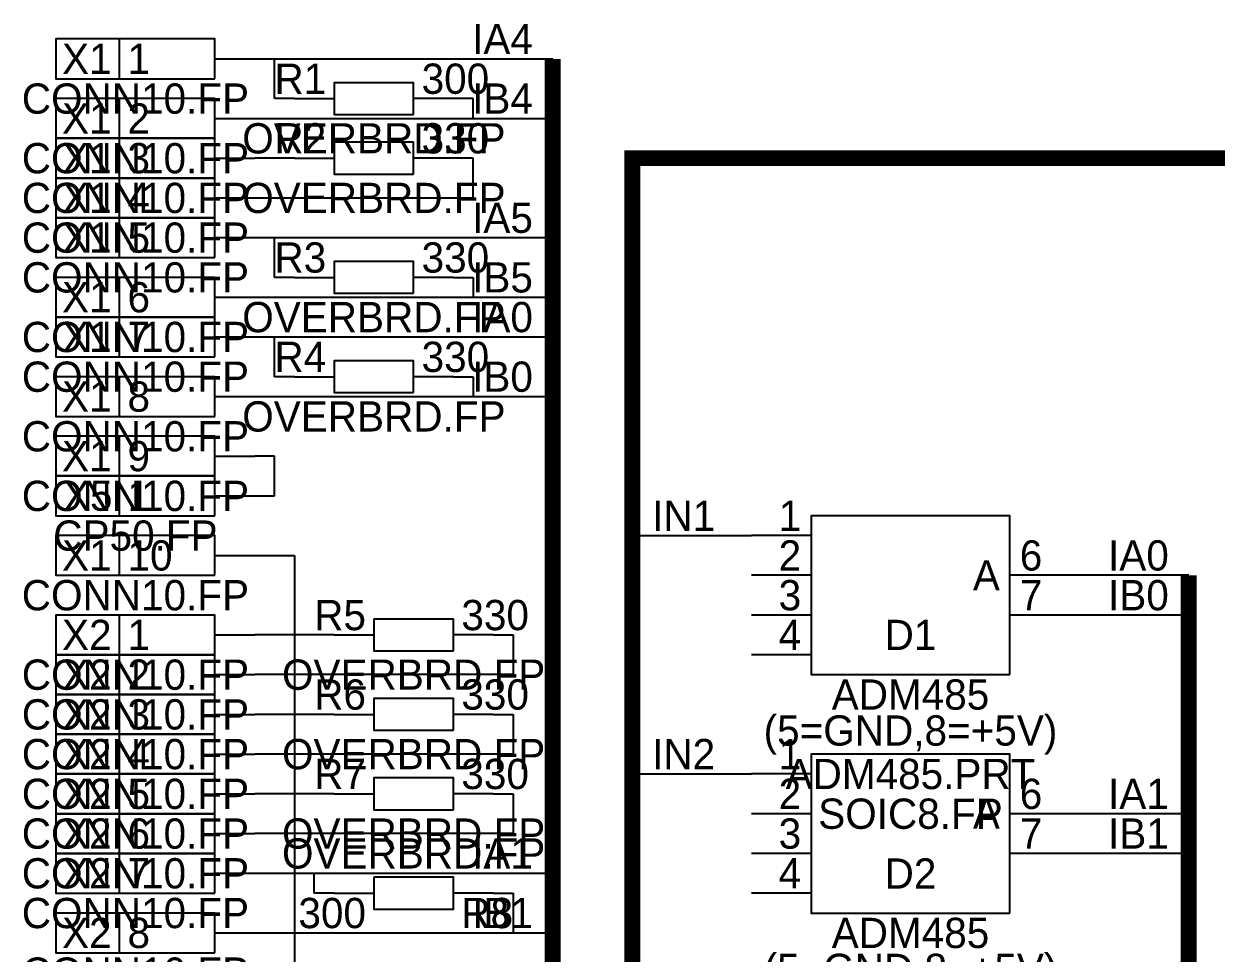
# Model space of a CAD drawing. Extents: x -58.7 to 9.4, y -27 to 10.4.
# Drawn here: x -58.65 to -43.65, y -1.26 to 10.44 of the extents above; entities that cross this region are included whole.
import ezdxf
from ezdxf.enums import TextEntityAlignment as Align

# ---------------------------------------------------------------- set-up
doc = ezdxf.new("R2010")
doc.units = 0
doc.layers.get('0').update_dxf_attribs({"color": 1, "linetype": 'CONTINUOUS'})
for name, color, linetype in [('ATTR', 6, 'CONTINUOUS'), ('BUS', 1, 'CONTINUOUS'), ('DEVICE', 5, 'CONTINUOUS'), ('GATE', 2, 'CONTINUOUS'), ('NETNAM', 4, 'CONTINUOUS'), ('PINNAM', 6, 'CONTINUOUS'), ('PINNUM', 1, 'CONTINUOUS'), ('REFDES', 2, 'CONTINUOUS'), ('WIRES', 1, 'CONTINUOUS')]:
    doc.layers.add(name, color=color, linetype=linetype)

# ---------------------------------------------------------------- blocks, each defined once
blk = doc.blocks.new('UN00000208')
at = {"layer": 'WIRES', "linetype": 'CONTINUOUS'}
for p, q in [((-55.5, 5), (-55.75, 5)), ((-55.5, 4.5), (-55.5, 5)), ((-55.75, 4.5), (-55.5, 4.5))]:
    blk.add_line(p, q, dxfattribs=at)
at = {"flags": 9}
blk.add_attdef('OBJECT', (0, 0), '', height=0.025, dxfattribs=at)
blk = doc.blocks.new('UN00000183')
at = {"layer": 'WIRES', "linetype": 'CONTINUOUS'}
for p, q in [((-52.75, 0.75), (-52.5, 0.75)), ((-52.5, 0.75), (-52.5, 0.25)), ((-52.5, 0.25), (-55.75, 0.25))]:
    blk.add_line(p, q, dxfattribs=at)
at = {"flags": 9}
blk.add_attdef('OBJECT', (0, 0), '', height=0.025, dxfattribs=at)
blk = doc.blocks.new('UN00000182')
at = {"layer": 'WIRES', "linetype": 'CONTINUOUS'}
for p, q in [((-52.75, 1.75), (-52.5, 1.75)), ((-52.5, 1.75), (-52.5, 1.25)), ((-52.5, 1.25), (-55.75, 1.25))]:
    blk.add_line(p, q, dxfattribs=at)
at = {"flags": 9}
blk.add_attdef('OBJECT', (0, 0), '', height=0.025, dxfattribs=at)
blk = doc.blocks.new('UN00000181')
at = {"layer": 'WIRES', "linetype": 'CONTINUOUS'}
for p, q in [((-52.75, 2.75), (-52.5, 2.75)), ((-52.5, 2.75), (-52.5, 2.25)), ((-52.5, 2.25), (-55.75, 2.25))]:
    blk.add_line(p, q, dxfattribs=at)
at = {"flags": 9}
blk.add_attdef('OBJECT', (0, 0), '', height=0.025, dxfattribs=at)
blk = doc.blocks.new('UN00000178')
at = {"layer": 'WIRES', "linetype": 'CONTINUOUS'}
blk.add_line((-54.75, 0.75), (-55.75, 0.75), dxfattribs=at)
at = {"flags": 9}
blk.add_attdef('OBJECT', (0, 0), '', height=0.025, dxfattribs=at)
blk = doc.blocks.new('UN00000175')
at = {"layer": 'WIRES', "linetype": 'CONTINUOUS'}
for p, q in [((-53, 8.75), (-53.25, 8.75)), ((-53, 8.25), (-53, 8.75)), ((-55.75, 8.25), (-53, 8.25))]:
    blk.add_line(p, q, dxfattribs=at)
at = {"flags": 9}
blk.add_attdef('OBJECT', (0, 0), '', height=0.025, dxfattribs=at)
blk = doc.blocks.new('IB4')
at = {"layer": 'WIRES', "linetype": 'CONTINUOUS'}
for p, q in [((-53, 9.5), (-53.25, 9.5)), ((-53, 9.25), (-53, 9.5)), ((-55.75, 9.25), (-53, 9.25)), ((-53, 9.25), (-52, 9.25)), ((-44, -9), (-45.5, -9))]:
    blk.add_line(p, q, dxfattribs=at)
at = {"flags": 9}
blk.add_attdef('OBJECT', (0, 0), '', height=0.025, dxfattribs=at)
at = {"layer": 'NETNAM'}
for p in [(-52.25, 9.5), (-44.25, -8.75)]:
    blk.add_text('IB4', height=0.381, dxfattribs=at).set_placement(p, align=Align.MIDDLE_RIGHT)
blk = doc.blocks.new('GND')
at = {"layer": 'WIRES', "linetype": 'CONTINUOUS'}
for p, q in [((-55.75, 3.75), (-55.25, 3.75)), ((-55.25, 3.75), (-55.25, -0.75)), ((-55.25, -0.75), (-55.25, -3))]:
    blk.add_line(p, q, dxfattribs=at)
at = {"flags": 9}
blk.add_attdef('OBJECT', (0, 0), '', height=0.025, dxfattribs=at)
blk = doc.blocks.new('UN00000177')
at = {"layer": 'WIRES', "linetype": 'CONTINUOUS'}
blk.add_line((-54.75, 1.75), (-55.75, 1.75), dxfattribs=at)
at = {"flags": 9}
blk.add_attdef('OBJECT', (0, 0), '', height=0.025, dxfattribs=at)
blk = doc.blocks.new('UN00000176')
at = {"layer": 'WIRES', "linetype": 'CONTINUOUS'}
blk.add_line((-54.75, 2.75), (-55.75, 2.75), dxfattribs=at)
at = {"flags": 9}
blk.add_attdef('OBJECT', (0, 0), '', height=0.025, dxfattribs=at)
blk = doc.blocks.new('IN2')
at = {"layer": 'WIRES', "linetype": 'CONTINUOUS'}
blk.add_line((-51, 1), (-49.5, 1), dxfattribs=at)
at = {"flags": 9}
blk.add_attdef('OBJECT', (0, 0), '', height=0.025, dxfattribs=at)
at = {"layer": 'NETNAM'}
blk.add_text('IN2', height=0.381, dxfattribs=at).set_placement((-50.75, 1.25), align=Align.MIDDLE_LEFT)
blk = doc.blocks.new('IB5')
at = {"layer": 'WIRES', "linetype": 'CONTINUOUS'}
for p, q in [((-53.25, 7.25), (-53, 7.25)), ((-53, 7.25), (-53, 7)), ((-55.75, 7), (-53, 7)), ((-53, 7), (-52, 7)), ((-44, -12), (-45.5, -12))]:
    blk.add_line(p, q, dxfattribs=at)
at = {"flags": 9}
blk.add_attdef('OBJECT', (0, 0), '', height=0.025, dxfattribs=at)
at = {"layer": 'NETNAM'}
for p in [(-52.25, 7.25), (-44.25, -11.75)]:
    blk.add_text('IB5', height=0.381, dxfattribs=at).set_placement(p, align=Align.MIDDLE_RIGHT)
blk = doc.blocks.new('UN00000174')
at = {"layer": 'WIRES', "linetype": 'CONTINUOUS'}
blk.add_line((-55.25, 8.75), (-55.75, 8.75), dxfattribs=at)
at = {"flags": 9}
blk.add_attdef('OBJECT', (0, 0), '', height=0.025, dxfattribs=at)
blk = doc.blocks.new('IB1')
at = {"layer": 'WIRES', "linetype": 'CONTINUOUS'}
for p, q in [((-44, 0), (-45.5, 0)), ((-52.75, -0.5), (-52.5, -0.5)), ((-52.5, -0.5), (-52.5, -1)), ((-55.75, -1), (-52.5, -1)), ((-52.5, -1), (-52, -1))]:
    blk.add_line(p, q, dxfattribs=at)
at = {"flags": 9}
blk.add_attdef('OBJECT', (0, 0), '', height=0.025, dxfattribs=at)
at = {"layer": 'NETNAM'}
for p in [(-44.25, 0.25), (-52.25, -0.75)]:
    blk.add_text('IB1', height=0.381, dxfattribs=at).set_placement(p, align=Align.MIDDLE_RIGHT)
blk = doc.blocks.new('IA5')
at = {"layer": 'WIRES', "linetype": 'CONTINUOUS'}
for p, q in [((-55.75, 7.75), (-55.5, 7.75)), ((-55.5, 7.75), (-52, 7.75)), ((-55.5, 7.25), (-55.5, 7.75)), ((-55.25, 7.25), (-55.5, 7.25)), ((-44, -11.5), (-45.5, -11.5))]:
    blk.add_line(p, q, dxfattribs=at)
at = {"flags": 9}
blk.add_attdef('OBJECT', (0, 0), '', height=0.025, dxfattribs=at)
at = {"layer": 'NETNAM'}
for p in [(-52.25, 8), (-44.25, -11.25)]:
    blk.add_text('IA5', height=0.381, dxfattribs=at).set_placement(p, align=Align.MIDDLE_RIGHT)
blk = doc.blocks.new('IA4')
at = {"layer": 'WIRES', "linetype": 'CONTINUOUS'}
for p, q in [((-55.75, 10), (-55.5, 10)), ((-55.5, 9.5), (-55.5, 10)), ((-55.5, 10), (-52, 10)), ((-55.25, 9.5), (-55.5, 9.5)), ((-44, -8.5), (-45.5, -8.5))]:
    blk.add_line(p, q, dxfattribs=at)
at = {"flags": 9}
blk.add_attdef('OBJECT', (0, 0), '', height=0.025, dxfattribs=at)
at = {"layer": 'NETNAM'}
for p in [(-52.25, 10.25), (-44.25, -8.25)]:
    blk.add_text('IA4', height=0.381, dxfattribs=at).set_placement(p, align=Align.MIDDLE_RIGHT)
blk = doc.blocks.new('IA0')
at = {"layer": 'WIRES', "linetype": 'CONTINUOUS'}
for p, q in [((-55.75, 6.5), (-55.5, 6.5)), ((-55.5, 6.5), (-52, 6.5)), ((-55.5, 6), (-55.5, 6.5)), ((-55.25, 6), (-55.5, 6)), ((-44, 3.5), (-45.5, 3.5))]:
    blk.add_line(p, q, dxfattribs=at)
at = {"flags": 9}
blk.add_attdef('OBJECT', (0, 0), '', height=0.025, dxfattribs=at)
at = {"layer": 'NETNAM'}
for p in [(-52.25, 6.75), (-44.25, 3.75)]:
    blk.add_text('IA0', height=0.381, dxfattribs=at).set_placement(p, align=Align.MIDDLE_RIGHT)
blk = doc.blocks.new('IA1')
at = {"layer": 'WIRES', "linetype": 'CONTINUOUS'}
for p, q in [((-44, 0.5), (-45.5, 0.5)), ((-55.75, -0.25), (-55, -0.25)), ((-55, -0.25), (-52, -0.25)), ((-55, -0.5), (-55, -0.25)), ((-54.75, -0.5), (-55, -0.5))]:
    blk.add_line(p, q, dxfattribs=at)
at = {"flags": 9}
blk.add_attdef('OBJECT', (0, 0), '', height=0.025, dxfattribs=at)
at = {"layer": 'NETNAM'}
for p in [(-44.25, 0.75), (-52.25, 0)]:
    blk.add_text('IA1', height=0.381, dxfattribs=at).set_placement(p, align=Align.MIDDLE_RIGHT)
blk = doc.blocks.new('IB0')
at = {"layer": 'WIRES', "linetype": 'CONTINUOUS'}
for p, q in [((-53.25, 6), (-53, 6)), ((-53, 6), (-53, 5.75)), ((-55.75, 5.75), (-53, 5.75)), ((-53, 5.75), (-52, 5.75)), ((-44, 3), (-45.5, 3))]:
    blk.add_line(p, q, dxfattribs=at)
at = {"flags": 9}
blk.add_attdef('OBJECT', (0, 0), '', height=0.025, dxfattribs=at)
at = {"layer": 'NETNAM'}
for p in [(-52.25, 6), (-44.25, 3.25)]:
    blk.add_text('IB0', height=0.381, dxfattribs=at).set_placement(p, align=Align.MIDDLE_RIGHT)
blk = doc.blocks.new('IN1')
at = {"layer": 'WIRES', "linetype": 'CONTINUOUS'}
blk.add_line((-51, 4), (-49.5, 4), dxfattribs=at)
at = {"flags": 9}
blk.add_attdef('OBJECT', (0, 0), '', height=0.025, dxfattribs=at)
at = {"layer": 'NETNAM'}
blk.add_text('IN1', height=0.381, dxfattribs=at).set_placement((-50.75, 4.25), align=Align.MIDDLE_LEFT)
blk = doc.blocks.new('resistor_T', base_point=(0, 0.2))
at = {"layer": 'GATE', "linetype": 'CONTINUOUS'}
for p, q in [((0, 0.2), (0.5, 0.2)), ((2, 0.2), (1.5, 0.2))]:
    blk.add_line(p, q, dxfattribs=at)
blk.add_lwpolyline([(1.5, 0), (1.5, 0.4), (0.5, 0.4), (0.5, 0)], close=True, dxfattribs=at)
at = {"flags": 9}
blk.add_attdef('OBJECT', (0, 0), '', height=0.025, dxfattribs=at)
blk = doc.blocks.new('cp50_T', base_point=(2.5, 0.25))
at = {"layer": 'GATE', "linetype": 'CONTINUOUS'}
for p, q in [((0.8, 0), (0.8, 0.5)), ((2, 0.25), (2.5, 0.25))]:
    blk.add_line(p, q, dxfattribs=at)
blk.add_lwpolyline([(2, 0), (2, 0.5), (0, 0.5), (0, 0)], close=True, dxfattribs=at)
at = {"flags": 9}
blk.add_attdef('OBJECT', (0, 0), '', height=0.025, dxfattribs=at)
blk = doc.blocks.new('conn10_T', base_point=(2.5, 0.25))
at = {"layer": 'GATE', "linetype": 'CONTINUOUS'}
for p, q in [((0.8, 0), (0.8, 0.5)), ((2, 0.25), (2.5, 0.25))]:
    blk.add_line(p, q, dxfattribs=at)
blk.add_lwpolyline([(2, 0), (2, 0.5), (0, 0.5), (0, 0)], close=True, dxfattribs=at)
at = {"flags": 9}
blk.add_attdef('OBJECT', (0, 0), '', height=0.025, dxfattribs=at)
blk = doc.blocks.new('adm485_T', base_point=(0, 1.75))
at = {"layer": 'GATE', "linetype": 'CONTINUOUS'}
for p, q in [((0.75, 1.75), (0, 1.75)), ((0.75, 1.25), (0, 1.25)), ((4, 1.25), (3.25, 1.25)), ((0.75, 0.75), (0, 0.75)), ((4, 0.75), (3.25, 0.75)), ((0.75, 0.25), (0, 0.25))]:
    blk.add_line(p, q, dxfattribs=at)
blk.add_lwpolyline([(3.25, 0), (3.25, 2), (0.75, 2), (0.75, 0)], close=True, dxfattribs=at)
at = {"flags": 9}
blk.add_attdef('OBJECT', (0, 0), '', height=0.025, dxfattribs=at)

msp = doc.modelspace()

# ---------------------------------------------------------------- linework, layer by layer
at = {"layer": 'BUS', "linetype": 'CONTINUOUS', "const_width": 0.2}
for points in [[(-52, 10), (-52, -16), (-44, -16), (-44, 3.5)], [(-51, -11), (-51, 8.75), (-43, 8.75), (-43, -14.5)]]:
    msp.add_lwpolyline(points, dxfattribs=at)

# ---------------------------------------------------------------- block references
for name in ['IA4', 'IB4', 'UN00000175', 'UN00000174', 'IA5', 'IB5', 'IA0', 'GND', 'IB0', 'IN1', 'UN00000208', 'IN2', 'UN00000181', 'UN00000176', 'UN00000182', 'UN00000177', 'IA1', 'UN00000183', 'UN00000178', 'IB1']:
    msp.add_blockref(name, (0, 0))
ref = msp.add_blockref('conn10_T', (-55.75, 10))
ref.add_attrib('Pin_Name', '1', dxfattribs={"layer": 'PINNUM', "height": 0.381, "flags": 8}).set_placement((-57.35, 10), align=Align.MIDDLE_LEFT)
ref.add_attrib('RefDes', 'X1', dxfattribs={"layer": 'REFDES', "height": 0.381, "flags": 8}).set_placement((-57.55, 10), align=Align.MIDDLE_RIGHT)
ref.add_attrib('GFP', 'CONN10.FP', dxfattribs={"layer": 'ATTR', "height": 0.381, "flags": 8}).set_placement((-57.25, 9.5), align=Align.MIDDLE)
ref = msp.add_blockref('resistor_T', (-55.25, 9.5))
ref.add_attrib('RefDes', 'R1', dxfattribs={"layer": 'REFDES', "height": 0.381, "flags": 8}).set_placement((-54.85, 9.75), align=Align.MIDDLE_RIGHT)
ref.add_attrib('RVALUE', '300', dxfattribs={"layer": 'DEVICE', "height": 0.381, "flags": 8}).set_placement((-53.65, 9.75), align=Align.MIDDLE_LEFT)
ref.add_attrib('GFP', 'OVERBRD.FP', dxfattribs={"layer": 'ATTR', "height": 0.381, "flags": 8}).set_placement((-54.25, 9), align=Align.MIDDLE)
ref = msp.add_blockref('conn10_T', (-55.75, 9.25))
ref.add_attrib('Pin_Name', '2', dxfattribs={"layer": 'PINNUM', "height": 0.381, "flags": 8}).set_placement((-57.35, 9.25), align=Align.MIDDLE_LEFT)
ref.add_attrib('RefDes', 'X1', dxfattribs={"layer": 'REFDES', "height": 0.381, "flags": 8}).set_placement((-57.55, 9.25), align=Align.MIDDLE_RIGHT)
ref.add_attrib('GFP', 'CONN10.FP', dxfattribs={"layer": 'ATTR', "height": 0.381, "flags": 8}).set_placement((-57.25, 8.75), align=Align.MIDDLE)
ref = msp.add_blockref('resistor_T', (-55.25, 8.75))
ref.add_attrib('RefDes', 'R2', dxfattribs={"layer": 'REFDES', "height": 0.381, "flags": 8}).set_placement((-54.85, 9), align=Align.MIDDLE_RIGHT)
ref.add_attrib('RVALUE', '330', dxfattribs={"layer": 'DEVICE', "height": 0.381, "flags": 8}).set_placement((-53.65, 9), align=Align.MIDDLE_LEFT)
ref.add_attrib('GFP', 'OVERBRD.FP', dxfattribs={"layer": 'ATTR', "height": 0.381, "flags": 8}).set_placement((-54.25, 8.25), align=Align.MIDDLE)
ref = msp.add_blockref('conn10_T', (-55.75, 8.75))
ref.add_attrib('Pin_Name', '3', dxfattribs={"layer": 'PINNUM', "height": 0.381, "flags": 8}).set_placement((-57.35, 8.75), align=Align.MIDDLE_LEFT)
ref.add_attrib('RefDes', 'X1', dxfattribs={"layer": 'REFDES', "height": 0.381, "flags": 8}).set_placement((-57.55, 8.75), align=Align.MIDDLE_RIGHT)
ref.add_attrib('GFP', 'CONN10.FP', dxfattribs={"layer": 'ATTR', "height": 0.381, "flags": 8}).set_placement((-57.25, 8.25), align=Align.MIDDLE)
ref = msp.add_blockref('conn10_T', (-55.75, 8.25))
ref.add_attrib('Pin_Name', '4', dxfattribs={"layer": 'PINNUM', "height": 0.381, "flags": 8}).set_placement((-57.35, 8.25), align=Align.MIDDLE_LEFT)
ref.add_attrib('RefDes', 'X1', dxfattribs={"layer": 'REFDES', "height": 0.381, "flags": 8}).set_placement((-57.55, 8.25), align=Align.MIDDLE_RIGHT)
ref.add_attrib('GFP', 'CONN10.FP', dxfattribs={"layer": 'ATTR', "height": 0.381, "flags": 8}).set_placement((-57.25, 7.75), align=Align.MIDDLE)
ref = msp.add_blockref('conn10_T', (-55.75, 7.75))
ref.add_attrib('Pin_Name', '5', dxfattribs={"layer": 'PINNUM', "height": 0.381, "flags": 8}).set_placement((-57.35, 7.75), align=Align.MIDDLE_LEFT)
ref.add_attrib('RefDes', 'X1', dxfattribs={"layer": 'REFDES', "height": 0.381, "flags": 8}).set_placement((-57.55, 7.75), align=Align.MIDDLE_RIGHT)
ref.add_attrib('GFP', 'CONN10.FP', dxfattribs={"layer": 'ATTR', "height": 0.381, "flags": 8}).set_placement((-57.25, 7.25), align=Align.MIDDLE)
ref = msp.add_blockref('resistor_T', (-55.25, 7.25))
ref.add_attrib('RefDes', 'R3', dxfattribs={"layer": 'REFDES', "height": 0.381, "flags": 8}).set_placement((-54.85, 7.5), align=Align.MIDDLE_RIGHT)
ref.add_attrib('RVALUE', '330', dxfattribs={"layer": 'DEVICE', "height": 0.381, "flags": 8}).set_placement((-53.65, 7.5), align=Align.MIDDLE_LEFT)
ref.add_attrib('GFP', 'OVERBRD.FP', dxfattribs={"layer": 'ATTR', "height": 0.381, "flags": 8}).set_placement((-54.25, 6.75), align=Align.MIDDLE)
ref = msp.add_blockref('conn10_T', (-55.75, 7))
ref.add_attrib('Pin_Name', '6', dxfattribs={"layer": 'PINNUM', "height": 0.381, "flags": 8}).set_placement((-57.35, 7), align=Align.MIDDLE_LEFT)
ref.add_attrib('RefDes', 'X1', dxfattribs={"layer": 'REFDES', "height": 0.381, "flags": 8}).set_placement((-57.55, 7), align=Align.MIDDLE_RIGHT)
ref.add_attrib('GFP', 'CONN10.FP', dxfattribs={"layer": 'ATTR', "height": 0.381, "flags": 8}).set_placement((-57.25, 6.5), align=Align.MIDDLE)
ref = msp.add_blockref('conn10_T', (-55.75, 6.5))
ref.add_attrib('Pin_Name', '7', dxfattribs={"layer": 'PINNUM', "height": 0.381, "flags": 8}).set_placement((-57.35, 6.5), align=Align.MIDDLE_LEFT)
ref.add_attrib('RefDes', 'X1', dxfattribs={"layer": 'REFDES', "height": 0.381, "flags": 8}).set_placement((-57.55, 6.5), align=Align.MIDDLE_RIGHT)
ref.add_attrib('GFP', 'CONN10.FP', dxfattribs={"layer": 'ATTR', "height": 0.381, "flags": 8}).set_placement((-57.25, 6), align=Align.MIDDLE)
ref = msp.add_blockref('resistor_T', (-55.25, 6))
ref.add_attrib('RefDes', 'R4', dxfattribs={"layer": 'REFDES', "height": 0.381, "flags": 8}).set_placement((-54.85, 6.25), align=Align.MIDDLE_RIGHT)
ref.add_attrib('RVALUE', '330', dxfattribs={"layer": 'DEVICE', "height": 0.381, "flags": 8}).set_placement((-53.65, 6.25), align=Align.MIDDLE_LEFT)
ref.add_attrib('GFP', 'OVERBRD.FP', dxfattribs={"layer": 'ATTR', "height": 0.381, "flags": 8}).set_placement((-54.25, 5.5), align=Align.MIDDLE)
ref = msp.add_blockref('conn10_T', (-55.75, 5.75))
ref.add_attrib('Pin_Name', '8', dxfattribs={"layer": 'PINNUM', "height": 0.381, "flags": 8}).set_placement((-57.35, 5.75), align=Align.MIDDLE_LEFT)
ref.add_attrib('RefDes', 'X1', dxfattribs={"layer": 'REFDES', "height": 0.381, "flags": 8}).set_placement((-57.55, 5.75), align=Align.MIDDLE_RIGHT)
ref.add_attrib('GFP', 'CONN10.FP', dxfattribs={"layer": 'ATTR', "height": 0.381, "flags": 8}).set_placement((-57.25, 5.25), align=Align.MIDDLE)
ref = msp.add_blockref('conn10_T', (-55.75, 5))
ref.add_attrib('Pin_Name', '9', dxfattribs={"layer": 'PINNUM', "height": 0.381, "flags": 8}).set_placement((-57.35, 5), align=Align.MIDDLE_LEFT)
ref.add_attrib('RefDes', 'X1', dxfattribs={"layer": 'REFDES', "height": 0.381, "flags": 8}).set_placement((-57.55, 5), align=Align.MIDDLE_RIGHT)
ref.add_attrib('GFP', 'CONN10.FP', dxfattribs={"layer": 'ATTR', "height": 0.381, "flags": 8}).set_placement((-57.25, 4.5), align=Align.MIDDLE)
ref = msp.add_blockref('cp50_T', (-55.75, 4.5))
ref.add_attrib('Pin_Name', '1', dxfattribs={"layer": 'PINNUM', "height": 0.381, "flags": 8}).set_placement((-57.35, 4.5), align=Align.MIDDLE_LEFT)
ref.add_attrib('RefDes', 'X5', dxfattribs={"layer": 'REFDES', "height": 0.381, "flags": 8}).set_placement((-57.85, 4.5), align=Align.MIDDLE)
ref.add_attrib('GFP', 'CP50.FP', dxfattribs={"layer": 'ATTR', "height": 0.381, "flags": 8}).set_placement((-57.25, 4), align=Align.MIDDLE)
ref = msp.add_blockref('adm485_T', (-49.5, 4))
ref.add_attrib('TEXT', 'A', dxfattribs={"layer": 'PINNAM', "height": 0.381, "flags": 8}).set_placement((-46.375, 3.5), align=Align.MIDDLE_RIGHT)
ref.add_attrib('Pin_Name', '4', dxfattribs={"layer": 'PINNUM', "height": 0.381, "flags": 8}).set_placement((-48.875, 2.75), align=Align.MIDDLE_RIGHT)
ref.add_attrib('Pin_Name', '3', dxfattribs={"layer": 'PINNUM', "height": 0.381, "flags": 8}).set_placement((-48.875, 3.25), align=Align.MIDDLE_RIGHT)
ref.add_attrib('Pin_Name', '2', dxfattribs={"layer": 'PINNUM', "height": 0.381, "flags": 8}).set_placement((-48.875, 3.75), align=Align.MIDDLE_RIGHT)
ref.add_attrib('Pin_Name', '1', dxfattribs={"layer": 'PINNUM', "height": 0.381, "flags": 8}).set_placement((-48.875, 4.25), align=Align.MIDDLE_RIGHT)
ref.add_attrib('Pin_Name', '7', dxfattribs={"layer": 'PINNUM', "height": 0.381, "flags": 8}).set_placement((-46.125, 3.25), align=Align.MIDDLE_LEFT)
ref.add_attrib('Pin_Name', '6', dxfattribs={"layer": 'PINNUM', "height": 0.381, "flags": 8}).set_placement((-46.125, 3.75), align=Align.MIDDLE_LEFT)
ref.add_attrib('RefDes', 'D1', dxfattribs={"layer": 'REFDES', "height": 0.381, "flags": 8}).set_placement((-47.5, 2.75), align=Align.MIDDLE)
ref.add_attrib('PWGD', '(5=GND,8=+5V)', dxfattribs={"layer": 'ATTR', "height": 0.381, "flags": 8}).set_placement((-47.5, 1.5), align=Align.MIDDLE)
ref.add_attrib('PRT', 'ADM485.PRT', dxfattribs={"layer": 'ATTR', "height": 0.381, "flags": 8}).set_placement((-47.5, 1), align=Align.MIDDLE)
ref.add_attrib('FP', 'SOIC8.FP', dxfattribs={"layer": 'ATTR', "height": 0.381, "flags": 8}).set_placement((-47.5, 0.5), align=Align.MIDDLE)
ref.add_attrib('SPP1', 'ADM485', dxfattribs={"layer": 'DEVICE', "height": 0.381, "flags": 8}).set_placement((-47.5, 2), align=Align.MIDDLE)
ref = msp.add_blockref('conn10_T', (-55.75, 3.75))
ref.add_attrib('Pin_Name', '10', dxfattribs={"layer": 'PINNUM', "height": 0.381, "flags": 8}).set_placement((-57.35, 3.75), align=Align.MIDDLE_LEFT)
ref.add_attrib('RefDes', 'X1', dxfattribs={"layer": 'REFDES', "height": 0.381, "flags": 8}).set_placement((-57.55, 3.75), align=Align.MIDDLE_RIGHT)
ref.add_attrib('GFP', 'CONN10.FP', dxfattribs={"layer": 'ATTR', "height": 0.381, "flags": 8}).set_placement((-57.25, 3.25), align=Align.MIDDLE)
ref = msp.add_blockref('resistor_T', (-54.75, 2.75))
ref.add_attrib('RefDes', 'R5', dxfattribs={"layer": 'REFDES', "height": 0.381, "flags": 8}).set_placement((-54.35, 3), align=Align.MIDDLE_RIGHT)
ref.add_attrib('RVALUE', '330', dxfattribs={"layer": 'DEVICE', "height": 0.381, "flags": 8}).set_placement((-53.15, 3), align=Align.MIDDLE_LEFT)
ref.add_attrib('GFP', 'OVERBRD.FP', dxfattribs={"layer": 'ATTR', "height": 0.381, "flags": 8}).set_placement((-53.75, 2.25), align=Align.MIDDLE)
ref = msp.add_blockref('conn10_T', (-55.75, 2.75))
ref.add_attrib('Pin_Name', '1', dxfattribs={"layer": 'PINNUM', "height": 0.381, "flags": 8}).set_placement((-57.35, 2.75), align=Align.MIDDLE_LEFT)
ref.add_attrib('RefDes', 'X2', dxfattribs={"layer": 'REFDES', "height": 0.381, "flags": 8}).set_placement((-57.55, 2.75), align=Align.MIDDLE_RIGHT)
ref.add_attrib('GFP', 'CONN10.FP', dxfattribs={"layer": 'ATTR', "height": 0.381, "flags": 8}).set_placement((-57.25, 2.25), align=Align.MIDDLE)
ref = msp.add_blockref('conn10_T', (-55.75, 2.25))
ref.add_attrib('Pin_Name', '2', dxfattribs={"layer": 'PINNUM', "height": 0.381, "flags": 8}).set_placement((-57.35, 2.25), align=Align.MIDDLE_LEFT)
ref.add_attrib('RefDes', 'X2', dxfattribs={"layer": 'REFDES', "height": 0.381, "flags": 8}).set_placement((-57.55, 2.25), align=Align.MIDDLE_RIGHT)
ref.add_attrib('GFP', 'CONN10.FP', dxfattribs={"layer": 'ATTR', "height": 0.381, "flags": 8}).set_placement((-57.25, 1.75), align=Align.MIDDLE)
ref = msp.add_blockref('resistor_T', (-54.75, 1.75))
ref.add_attrib('RefDes', 'R6', dxfattribs={"layer": 'REFDES', "height": 0.381, "flags": 8}).set_placement((-54.35, 2), align=Align.MIDDLE_RIGHT)
ref.add_attrib('RVALUE', '330', dxfattribs={"layer": 'DEVICE', "height": 0.381, "flags": 8}).set_placement((-53.15, 2), align=Align.MIDDLE_LEFT)
ref.add_attrib('GFP', 'OVERBRD.FP', dxfattribs={"layer": 'ATTR', "height": 0.381, "flags": 8}).set_placement((-53.75, 1.25), align=Align.MIDDLE)
ref = msp.add_blockref('conn10_T', (-55.75, 1.75))
ref.add_attrib('Pin_Name', '3', dxfattribs={"layer": 'PINNUM', "height": 0.381, "flags": 8}).set_placement((-57.35, 1.75), align=Align.MIDDLE_LEFT)
ref.add_attrib('RefDes', 'X2', dxfattribs={"layer": 'REFDES', "height": 0.381, "flags": 8}).set_placement((-57.55, 1.75), align=Align.MIDDLE_RIGHT)
ref.add_attrib('GFP', 'CONN10.FP', dxfattribs={"layer": 'ATTR', "height": 0.381, "flags": 8}).set_placement((-57.25, 1.25), align=Align.MIDDLE)
ref = msp.add_blockref('conn10_T', (-55.75, 1.25))
ref.add_attrib('Pin_Name', '4', dxfattribs={"layer": 'PINNUM', "height": 0.381, "flags": 8}).set_placement((-57.35, 1.25), align=Align.MIDDLE_LEFT)
ref.add_attrib('RefDes', 'X2', dxfattribs={"layer": 'REFDES', "height": 0.381, "flags": 8}).set_placement((-57.55, 1.25), align=Align.MIDDLE_RIGHT)
ref.add_attrib('GFP', 'CONN10.FP', dxfattribs={"layer": 'ATTR', "height": 0.381, "flags": 8}).set_placement((-57.25, 0.75), align=Align.MIDDLE)
ref = msp.add_blockref('adm485_T', (-49.5, 1))
ref.add_attrib('TEXT', 'A', dxfattribs={"layer": 'PINNAM', "height": 0.381, "flags": 8}).set_placement((-46.375, 0.5), align=Align.MIDDLE_RIGHT)
ref.add_attrib('Pin_Name', '4', dxfattribs={"layer": 'PINNUM', "height": 0.381, "flags": 8}).set_placement((-48.875, -0.25), align=Align.MIDDLE_RIGHT)
ref.add_attrib('Pin_Name', '3', dxfattribs={"layer": 'PINNUM', "height": 0.381, "flags": 8}).set_placement((-48.875, 0.25), align=Align.MIDDLE_RIGHT)
ref.add_attrib('Pin_Name', '2', dxfattribs={"layer": 'PINNUM', "height": 0.381, "flags": 8}).set_placement((-48.875, 0.75), align=Align.MIDDLE_RIGHT)
ref.add_attrib('Pin_Name', '1', dxfattribs={"layer": 'PINNUM', "height": 0.381, "flags": 8}).set_placement((-48.875, 1.25), align=Align.MIDDLE_RIGHT)
ref.add_attrib('Pin_Name', '7', dxfattribs={"layer": 'PINNUM', "height": 0.381, "flags": 8}).set_placement((-46.125, 0.25), align=Align.MIDDLE_LEFT)
ref.add_attrib('Pin_Name', '6', dxfattribs={"layer": 'PINNUM', "height": 0.381, "flags": 8}).set_placement((-46.125, 0.75), align=Align.MIDDLE_LEFT)
ref.add_attrib('RefDes', 'D2', dxfattribs={"layer": 'REFDES', "height": 0.381, "flags": 8}).set_placement((-47.5, -0.25), align=Align.MIDDLE)
ref.add_attrib('PWGD', '(5=GND,8=+5V)', dxfattribs={"layer": 'ATTR', "height": 0.381, "flags": 8}).set_placement((-47.5, -1.5), align=Align.MIDDLE)
ref.add_attrib('PRT', 'ADM485.PRT', dxfattribs={"layer": 'ATTR', "height": 0.381, "flags": 8}).set_placement((-47.5, -2), align=Align.MIDDLE)
ref.add_attrib('FP', 'SOIC8.FP', dxfattribs={"layer": 'ATTR', "height": 0.381, "flags": 8}).set_placement((-47.5, -2.5), align=Align.MIDDLE)
ref.add_attrib('SPP1', 'ADM485', dxfattribs={"layer": 'DEVICE', "height": 0.381, "flags": 8}).set_placement((-47.5, -1), align=Align.MIDDLE)
ref = msp.add_blockref('resistor_T', (-54.75, 0.75))
ref.add_attrib('RefDes', 'R7', dxfattribs={"layer": 'REFDES', "height": 0.381, "flags": 8}).set_placement((-54.35, 1), align=Align.MIDDLE_RIGHT)
ref.add_attrib('RVALUE', '330', dxfattribs={"layer": 'DEVICE', "height": 0.381, "flags": 8}).set_placement((-53.15, 1), align=Align.MIDDLE_LEFT)
ref.add_attrib('GFP', 'OVERBRD.FP', dxfattribs={"layer": 'ATTR', "height": 0.381, "flags": 8}).set_placement((-53.75, 0.25), align=Align.MIDDLE)
ref = msp.add_blockref('conn10_T', (-55.75, 0.75))
ref.add_attrib('Pin_Name', '5', dxfattribs={"layer": 'PINNUM', "height": 0.381, "flags": 8}).set_placement((-57.35, 0.75), align=Align.MIDDLE_LEFT)
ref.add_attrib('RefDes', 'X2', dxfattribs={"layer": 'REFDES', "height": 0.381, "flags": 8}).set_placement((-57.55, 0.75), align=Align.MIDDLE_RIGHT)
ref.add_attrib('GFP', 'CONN10.FP', dxfattribs={"layer": 'ATTR', "height": 0.381, "flags": 8}).set_placement((-57.25, 0.25), align=Align.MIDDLE)
ref = msp.add_blockref('conn10_T', (-55.75, 0.25))
ref.add_attrib('Pin_Name', '6', dxfattribs={"layer": 'PINNUM', "height": 0.381, "flags": 8}).set_placement((-57.35, 0.25), align=Align.MIDDLE_LEFT)
ref.add_attrib('RefDes', 'X2', dxfattribs={"layer": 'REFDES', "height": 0.381, "flags": 8}).set_placement((-57.55, 0.25), align=Align.MIDDLE_RIGHT)
ref.add_attrib('GFP', 'CONN10.FP', dxfattribs={"layer": 'ATTR', "height": 0.381, "flags": 8}).set_placement((-57.25, -0.25), align=Align.MIDDLE)
ref = msp.add_blockref('resistor_T', (-52.75, -0.5), dxfattribs=dict(rotation=180))
ref.add_attrib('RefDes', 'R8', dxfattribs={"layer": 'REFDES', "height": 0.381, "flags": 8}).set_placement((-53.15, -0.75), align=Align.MIDDLE_LEFT)
ref.add_attrib('RVALUE', '300', dxfattribs={"layer": 'DEVICE', "height": 0.381, "flags": 8}).set_placement((-54.35, -0.75), align=Align.MIDDLE_RIGHT)
ref.add_attrib('GFP', 'OVERBRD.FP', dxfattribs={"layer": 'ATTR', "height": 0.381, "flags": 8}).set_placement((-53.75, 0), align=Align.MIDDLE)
ref = msp.add_blockref('conn10_T', (-55.75, -0.25))
ref.add_attrib('Pin_Name', '7', dxfattribs={"layer": 'PINNUM', "height": 0.381, "flags": 8}).set_placement((-57.35, -0.25), align=Align.MIDDLE_LEFT)
ref.add_attrib('RefDes', 'X2', dxfattribs={"layer": 'REFDES', "height": 0.381, "flags": 8}).set_placement((-57.55, -0.25), align=Align.MIDDLE_RIGHT)
ref.add_attrib('GFP', 'CONN10.FP', dxfattribs={"layer": 'ATTR', "height": 0.381, "flags": 8}).set_placement((-57.25, -0.75), align=Align.MIDDLE)
ref = msp.add_blockref('conn10_T', (-55.75, -1))
ref.add_attrib('Pin_Name', '8', dxfattribs={"layer": 'PINNUM', "height": 0.381, "flags": 8}).set_placement((-57.35, -1), align=Align.MIDDLE_LEFT)
ref.add_attrib('RefDes', 'X2', dxfattribs={"layer": 'REFDES', "height": 0.381, "flags": 8}).set_placement((-57.55, -1), align=Align.MIDDLE_RIGHT)
ref.add_attrib('GFP', 'CONN10.FP', dxfattribs={"layer": 'ATTR', "height": 0.381, "flags": 8}).set_placement((-57.25, -1.5), align=Align.MIDDLE)

doc.saveas('drawing.dxf')
